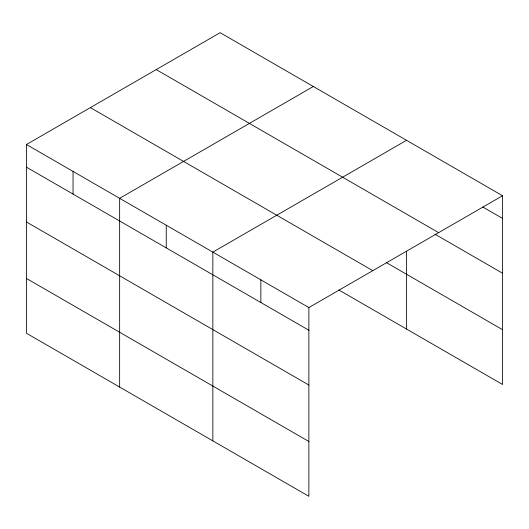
<?xml version="1.0" encoding="UTF-8"?>
<svg xmlns="http://www.w3.org/2000/svg" width="529" height="529" viewBox="0 0 529 529"><rect width="100%" height="100%" fill="white"/><g stroke="black" fill="none" stroke-linecap="round" stroke-linejoin="round"><path stroke-width="0.79" d="M338.745 289.918L502.55 384.484L502.55 195.743L220.13 32.692L26.45 144.516L26.45 333.257L308.87 496.308L308.87 307.567L26.45 144.516M313.333 86.498L119.647 198.322L119.647 387.063M406.53 140.304L212.843 252.128L212.843 440.869M308.87 307.567L502.55 195.743M482.779 206.998L502.55 218.417M156.22 69.597L438.634 232.648M434.772 234.083L502.55 273.215M386.759 262.834L502.55 329.679M90.366 107.612L372.78 270.663M26.45 167.184L308.87 330.235M26.45 221.988L308.87 385.039M26.45 278.452L308.87 441.503M406.53 251.335L406.53 329.051M260.857 279.848L260.857 302.515M166.245 225.222L166.245 247.896M73.048 171.416L73.048 194.09"/></g></svg>
